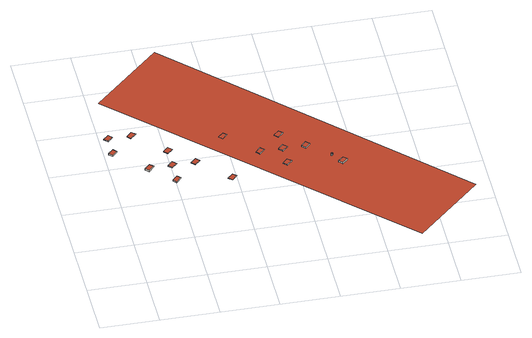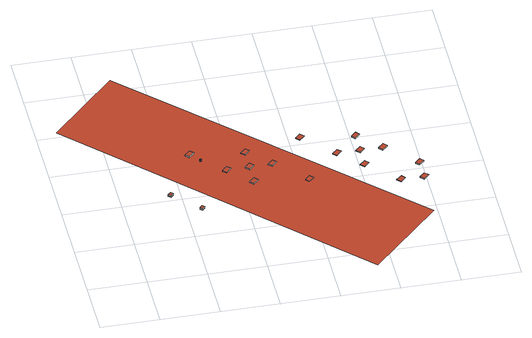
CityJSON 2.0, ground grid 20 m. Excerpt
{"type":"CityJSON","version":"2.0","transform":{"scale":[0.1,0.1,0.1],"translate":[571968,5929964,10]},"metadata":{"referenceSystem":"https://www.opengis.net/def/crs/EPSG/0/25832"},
"CityObjects":{
"building1":{"type":"Building","attributes":{"Grundfläche 2D":"8420.653065","Grundhöhe NN":"5.361"},"children":["building1-1","building1-2","building1-3","building1-4","building1-5","building1-6","building1-7","building1-8","building1-9","building1-10","building1-11","building1-12","building1-13","building1-14","building1-15","building1-16","building1-17","building1-18","building1-19"],"geometry":[{"type":"MultiSurface","lod":"3","boundaries":[[[0,1,2,3]]],"semantics":{"surfaces":[{"type":"RoofSurface"}],"values":[0]}}]},
"building1-1":{"type":"BuildingInstallation","parents":["building1"],"geometry":[{"type":"MultiSurface","lod":"3","boundaries":[[[4,5,6,7]],[[7,6,8,9]],[[4,7,9,10]],[[5,4,10,11]],[[6,5,11,8]]],"semantics":{"surfaces":[{"type":"RoofSurface"},{"type":"WallSurface"}],"values":[0,1,1,1,1]}}]},
"building1-2":{"type":"BuildingInstallation","parents":["building1"],"geometry":[{"type":"MultiSurface","lod":"3","boundaries":[[[12,13,14,15]],[[15,14,16,17]],[[12,15,17,18]],[[13,12,18,19]],[[14,13,19,16]]],"semantics":{"surfaces":[{"type":"RoofSurface"},{"type":"WallSurface"}],"values":[0,1,1,1,1]}}]},
"building1-3":{"type":"BuildingInstallation","parents":["building1"],"geometry":[{"type":"MultiSurface","lod":"3","boundaries":[[[20,21,22,23]],[[23,22,24,25]],[[20,23,25,26]],[[21,20,26,27]],[[22,21,27,24]]],"semantics":{"surfaces":[{"type":"RoofSurface"},{"type":"WallSurface"}],"values":[0,1,1,1,1]}}]},
"building1-4":{"type":"BuildingInstallation","parents":["building1"],"geometry":[{"type":"MultiSurface","lod":"3","boundaries":[[[28,29,30,31]],[[32,33,31,30]],[[28,31,33,34]],[[34,35,29,28]],[[30,29,35,32]]],"semantics":{"surfaces":[{"type":"RoofSurface"},{"type":"WallSurface"}],"values":[0,1,1,1,1]}}]},
"building1-5":{"type":"BuildingInstallation","parents":["building1"],"geometry":[{"type":"MultiSurface","lod":"3","boundaries":[[[36,37,38,39]],[[39,38,40,41]],[[41,42,36,39]],[[37,36,42,43]],[[43,40,38,37]]],"semantics":{"surfaces":[{"type":"RoofSurface"},{"type":"WallSurface"}],"values":[0,1,1,1,1]}}]},
"building1-6":{"type":"BuildingInstallation","parents":["building1"],"geometry":[{"type":"MultiSurface","lod":"3","boundaries":[[[44,45,46,47]],[[47,46,48,49]],[[44,47,49,50]],[[45,44,50,51]],[[46,45,51,48]]],"semantics":{"surfaces":[{"type":"RoofSurface"},{"type":"WallSurface"}],"values":[0,1,1,1,1]}}]},
"building1-7":{"type":"BuildingInstallation","parents":["building1"],"geometry":[{"type":"MultiSurface","lod":"3","boundaries":[[[52,53,54,55]],[[55,54,56,57]],[[52,55,57,58]],[[53,52,58,59]],[[54,53,59,56]]],"semantics":{"surfaces":[{"type":"RoofSurface"},{"type":"WallSurface"}],"values":[0,1,1,1,1]}}]},
"building1-8":{"type":"BuildingInstallation","parents":["building1"],"geometry":[{"type":"MultiSurface","lod":"3","boundaries":[[[60,61,62,63]],[[63,62,64,65]],[[60,63,65,66]],[[61,60,66,67]],[[62,61,67,64]]],"semantics":{"surfaces":[{"type":"RoofSurface"},{"type":"WallSurface"}],"values":[0,1,1,1,1]}}]},
"building1-9":{"type":"BuildingInstallation","parents":["building1"],"geometry":[{"type":"MultiSurface","lod":"3","boundaries":[[[68,69,70,71]],[[71,70,72,73]],[[68,71,73,74]],[[69,68,74,75]],[[70,69,75,72]]],"semantics":{"surfaces":[{"type":"RoofSurface"},{"type":"WallSurface"}],"values":[0,1,1,1,1]}}]},
"building1-10":{"type":"BuildingInstallation","parents":["building1"],"geometry":[{"type":"MultiSurface","lod":"3","boundaries":[[[76,77,78,79]],[[79,78,80,81]],[[76,79,81,82]],[[77,76,82,83]],[[78,77,83,80]]],"semantics":{"surfaces":[{"type":"RoofSurface"},{"type":"WallSurface"}],"values":[0,1,1,1,1]}}]},
"building1-11":{"type":"BuildingInstallation","parents":["building1"],"geometry":[{"type":"MultiSurface","lod":"3","boundaries":[[[84,85,86,87]],[[87,86,88,89]],[[84,87,89,90]],[[85,84,90,91]],[[86,85,91,88]]],"semantics":{"surfaces":[{"type":"RoofSurface"},{"type":"WallSurface"}],"values":[0,1,1,1,1]}}]},
"building1-12":{"type":"BuildingInstallation","parents":["building1"],"geometry":[{"type":"MultiSurface","lod":"3","boundaries":[[[92,93,94,95]],[[95,94,96,97]],[[97,98,92,95]],[[93,92,98,99]],[[99,96,94,93]]],"semantics":{"surfaces":[{"type":"RoofSurface"},{"type":"WallSurface"}],"values":[0,1,1,1,1]}}]},
"building1-13":{"type":"BuildingInstallation","parents":["building1"],"geometry":[{"type":"MultiSurface","lod":"3","boundaries":[[[100,101,102,103]],[[103,102,104,105]],[[100,103,105,106]],[[101,100,106,107]],[[102,101,107,104]]],"semantics":{"surfaces":[{"type":"RoofSurface"},{"type":"WallSurface"}],"values":[0,1,1,1,1]}}]},
"building1-14":{"type":"BuildingInstallation","parents":["building1"],"geometry":[{"type":"MultiSurface","lod":"3","boundaries":[[[108,109,110,111]],[[111,110,112,113]],[[108,111,113,114]],[[109,108,114,115]],[[110,109,115,112]]],"semantics":{"surfaces":[{"type":"RoofSurface"},{"type":"WallSurface"}],"values":[0,1,1,1,1]}}]},
"building1-15":{"type":"BuildingInstallation","parents":["building1"],"geometry":[{"type":"MultiSurface","lod":"3","boundaries":[[[116,117,118,119]],[[119,118,120,121]],[[116,119,121,122]],[[117,116,122,123]],[[118,117,123,120]]],"semantics":{"surfaces":[{"type":"RoofSurface"},{"type":"WallSurface"}],"values":[0,1,1,1,1]}}]},
"building1-16":{"type":"BuildingInstallation","parents":["building1"],"geometry":[{"type":"MultiSurface","lod":"3","boundaries":[[[124,125,126,127,128,129,130,131,132,133,134,135,136,137,138,139,140,141,142,143,144]],[[145,146,143,142]],[[147,148,124,144]],[[146,147,144,143]],[[148,149,125,124]],[[149,150,126,125]],[[150,151,127,126]],[[151,152,128,127]],[[152,153,129,128]],[[153,154,130,129]],[[154,155,131,130]],[[155,156,132,131]],[[156,157,133,132]],[[157,158,134,133]],[[158,159,135,134]],[[159,160,136,135]],[[160,161,137,136]],[[161,162,138,137]],[[162,163,139,138]],[[163,164,140,139]],[[164,165,141,140]],[[165,145,142,141]]],"semantics":{"surfaces":[{"type":"RoofSurface"},{"type":"WallSurface"}],"values":[0,1,1,1,1,1,1,1,1,1,1,1,1,1,1,1,1,1,1,1,1,1]}}]},
"building1-17":{"type":"BuildingInstallation","parents":["building1"],"geometry":[{"type":"MultiSurface","lod":"3","boundaries":[[[166,167,168,169]],[[169,168,170,171]],[[166,169,171,172]],[[167,166,172,173]],[[168,167,173,170]]],"semantics":{"surfaces":[{"type":"RoofSurface"},{"type":"WallSurface"}],"values":[0,1,1,1,1]}}]},
"building1-18":{"type":"BuildingInstallation","parents":["building1"],"geometry":[{"type":"MultiSurface","lod":"3","boundaries":[[[174,175,176,177]],[[176,175,178,179]],[[177,176,179,180]],[[180,181,174,177]],[[175,174,181,178]],[[182,183,184,185]]],"semantics":{"surfaces":[{"type":"RoofSurface"},{"type":"WallSurface"},{"type":"OuterCeilingSurface"}],"values":[0,1,1,1,1,2]}}]},
"building1-19":{"type":"BuildingInstallation","parents":["building1"],"geometry":[{"type":"MultiSurface","lod":"3","boundaries":[[[186,187,188,189]],[[190,191,189,188]],[[191,192,186,189]],[[187,186,192,193]],[[188,187,193,190]],[[194,195,196,197]]],"semantics":{"surfaces":[{"type":"RoofSurface"},{"type":"WallSurface"},{"type":"OuterCeilingSurface"}],"values":[0,1,1,1,1,2]}}]}
},
"vertices":[
[25,887,51],[914,4,51],[1139,228,44],[259,1118,44],
[20,640,51],[2,623,51],[15,611,51],[32,628,51],[15,611,46],[32,628,47],[20,640,47],[2,623,46],
[2,699,51],[15,687,51],[32,704,51],[20,717,51],[32,704,48],[20,717,48],[2,699,48],[15,687,48],
[120,540,51],[102,522,51],[114,509,51],[133,528,51],[114,509,46],[133,528,47],[120,540,47],[102,522,46],
[79,699,51],[91,686,51],[110,704,51],[97,717,51],[110,704,49],[97,717,49],[79,699,49],[91,686,49],
[195,463,51],[178,445,51],[190,433,51],[207,451,51],[190,433,46],[207,451,47],[195,463,47],[178,445,46],
[196,539,51],[178,522,51],[191,509,51],[209,527,51],[191,509,48],[209,527,48],[196,539,48],[178,522,48],
[179,597,51],[191,585,51],[210,602,51],[197,615,51],[210,602,49],[197,615,49],[179,597,49],[191,585,49],
[255,521,51],[267,509,51],[285,527,51],[273,539,51],[285,527,49],[273,539,49],[255,521,49],[267,509,49],
[374,436,51],[356,418,51],[369,406,51],[387,424,51],[369,406,49],[387,424,49],[374,436,49],[356,418,49],
[388,653,50],[370,636,50],[383,623,50],[400,641,50],[383,623,49],[400,641,49],[388,653,49],[370,636,49],
[490,550,52],[472,532,52],[484,520,52],[502,539,52],[484,520,49],[502,539,49],[490,550,49],[472,532,49],
[564,475,52],[547,457,52],[559,445,52],[577,463,52],[559,445,49],[577,463,49],[564,475,49],[547,457,49],
[565,551,52],[548,534,52],[560,521,52],[578,539,52],[560,521,48],[578,539,48],[565,551,48],[548,534,48],
[567,627,50],[549,609,50],[561,596,50],[579,614,50],[561,596,47],[579,614,47],[567,627,47],[549,609,47],
[641,552,51],[624,534,51],[636,522,51],[654,539,51],[636,522,47],[654,539,47],[641,552,47],[624,534,47],
[711,475,53],[710,475,53],[710,474,53],[709,474,53],[709,473,53],[709,472,53],[709,471,53],[709,470,53],[710,470,53],[710,469,53],[711,469,53],[712,469,53],[713,469,53],[714,469,53],[714,470,53],[715,471,53],[715,472,53],[715,473,53],[714,474,53],[713,475,53],[712,475,53],[714,474,47],[713,475,47],[712,475,47],[711,475,47],[710,475,47],[710,474,47],[709,474,47],[709,473,47],[709,472,47],[709,471,47],[709,470,47],[710,470,47],[710,469,47],[711,469,47],[712,469,47],[713,469,47],[714,469,47],[714,470,47],[715,471,47],[715,472,47],[715,473,47],
[744,448,52],[726,431,52],[738,418,52],[756,436,52],[738,418,47],[756,436,47],[744,448,47],[726,431,47],
[745,668,8],[737,659,8],[745,651,8],[754,660,8],[737,659,4],[745,651,4],[754,660,3],[745,668,3],[737,659,0],[745,668,0],[754,660,0],[745,651,0],
[832,581,8],[823,572,8],[832,564,8],[841,573,8],[832,564,4],[841,573,3],[832,581,3],[823,572,4],[823,572,0],[832,581,0],[841,573,0],[832,564,0]
]}
